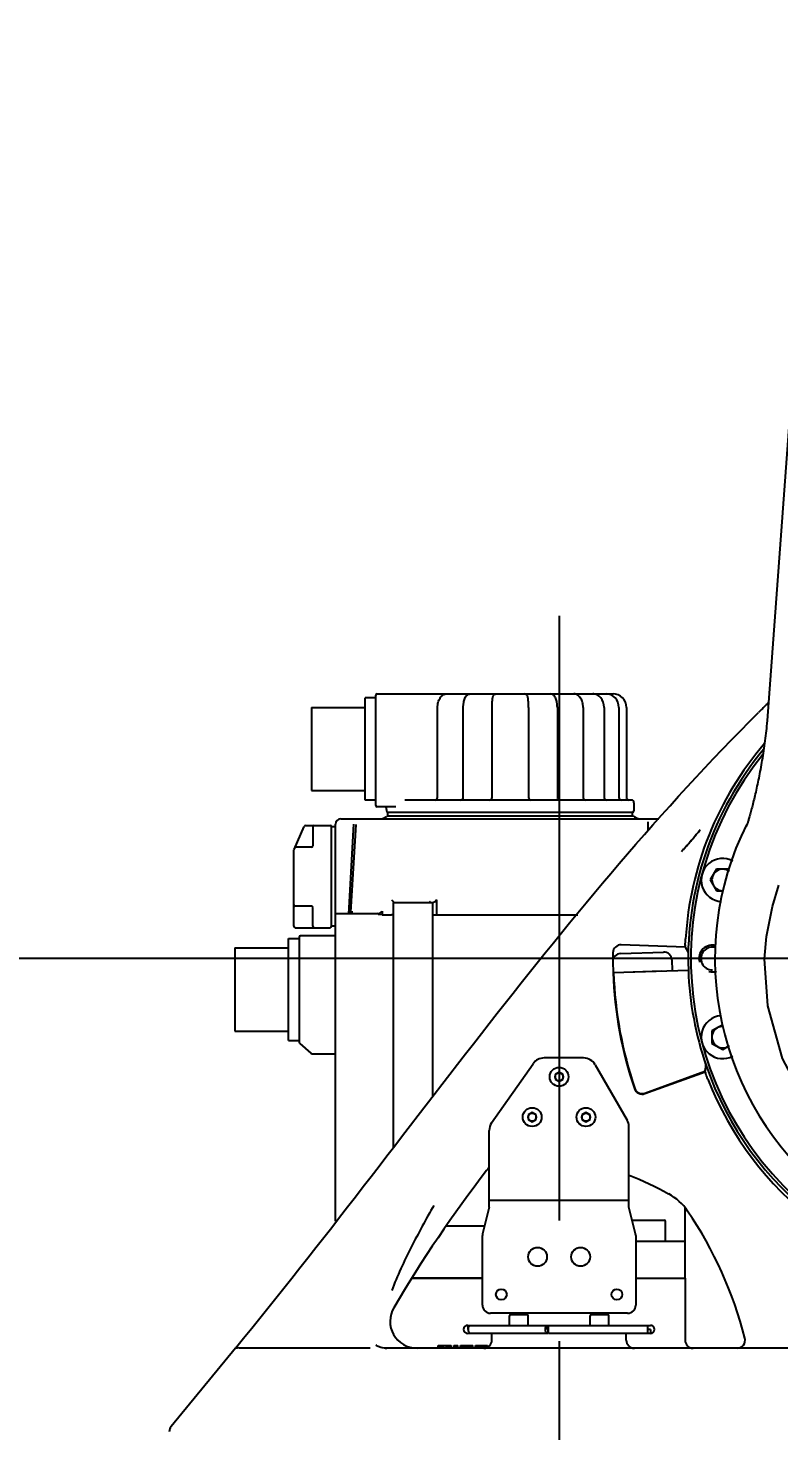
# Model space of a CAD drawing. Header units: millimetres. Extents: x 7426 to 8740, y 124 to 421.
# Drawn here: x 7994.85 to 8008.81, y 246.17 to 272.27 of the extents above; entities that cross this region are included whole.
import ezdxf

# ---------------------------------------------------------------- set-up
doc = ezdxf.new("R2010")
doc.units = ezdxf.units.MM
doc.linetypes.add('CENTER', pattern=[0.6, 0.375, -0.075, 0.075, -0.075])
for name, color, linetype in [('中心线', 7, 'Continuous'), ('外形图', 7, 'Continuous'), ('尺寸标注', 7, 'Continuous')]:
    doc.layers.add(name, color=color, linetype=linetype)
doc.styles.add('微软雅黑', font='msyh.ttc')
doc.dimstyles.new('尺寸标注_1_20比例', dxfattribs={"dimtxt": 2.1, "dimasz": 1.7, "dimexe": 0.5, "dimexo": 0.4, "dimgap": 0.5, "dimtad": 1, "dimdec": 1, "dimlfac": 20, "dimdsep": 46, "dimtxsty": '微软雅黑', "dimcen": 0.09, "dimadec": 0, "dimazin": 0, "dimtp": 0.01, "dimtm": 0.01, "dimtfac": 1, "dimtdec": 1, "dimtofl": 0, "dimtmove": 0, "dimatfit": 3, "dimfxl": 1, "dimtolj": 1, "dimarcsym": 0})

# ---------------------------------------------------------------- blocks, each defined once
blk = doc.blocks.new('*D1003')
at = {"layer": 'Defpoints', "color": 0}
for p in [(7975.873, 309.709), (8020.226, 309.709), (7995.055, 229.955)]:
    blk.add_point(p, dxfattribs=at)
at = {"layer": '尺寸标注', "color": 0, "linetype": 'Continuous', "lineweight": -2}
for p, q in [((8019.826, 309.709), (7975.373, 309.709)), ((7975.873, 231.655), (7975.873, 308.009)), ((7994.655, 229.955), (7975.373, 229.955))]:
    blk.add_line(p, q, dxfattribs=at)
at = {"layer": '尺寸标注', "color": 0}
for points in [[(7976.156, 308.009), (7975.59, 308.009), (7975.873, 309.709)], [(7975.59, 231.655), (7976.156, 231.655), (7975.873, 229.955)]]:
    blk.add_solid(points, dxfattribs=at)
at = {"layer": '尺寸标注', "color": 0, "insert": (7973.19, 269.831), "char_height": 2.1, "attachment_point": 2, "rotation": 90, "style": '微软雅黑'}
blk.add_mtext('\\A1;\\A1;1595', dxfattribs=at)
blk = doc.blocks.new('*D1005')
at = {"layer": 'Defpoints', "color": 0}
for p in [(8013.225, 296.958), (7985.119, 254.956), (8014.263, 254.956)]:
    blk.add_point(p, dxfattribs=at)
at = {"layer": '尺寸标注', "color": 0, "linetype": 'Continuous', "lineweight": -2}
for p, q in [((8012.825, 296.958), (7984.619, 296.958)), ((7985.119, 295.258), (7985.119, 256.656)), ((8013.863, 254.956), (7984.619, 254.956))]:
    blk.add_line(p, q, dxfattribs=at)
at = {"layer": '尺寸标注', "color": 0}
for points in [[(7985.402, 295.258), (7984.836, 295.258), (7985.119, 296.958)], [(7984.836, 256.656), (7985.402, 256.656), (7985.119, 254.956)]]:
    blk.add_solid(points, dxfattribs=at)
at = {"layer": '尺寸标注', "color": 0, "insert": (7982.448, 275.957), "char_height": 2.1, "attachment_point": 2, "rotation": 90, "style": '微软雅黑'}
blk.add_mtext('\\A1;\\A1;840', dxfattribs=at)
blk = doc.blocks.new('*D1006')
at = {"layer": 'Defpoints', "color": 0}
for p in [(8013.225, 255.742), (8004.725, 230.96), (8013.225, 224.324)]:
    blk.add_point(p, dxfattribs=at)
at = {"layer": '尺寸标注', "color": 0, "linetype": 'Continuous', "lineweight": -2}
for p, q in [((8013.225, 255.342), (8013.225, 223.824)), ((8004.725, 230.56), (8004.725, 223.824)), ((8006.425, 224.324), (8011.525, 224.324))]:
    blk.add_line(p, q, dxfattribs=at)
at = {"layer": '尺寸标注', "color": 0}
for points in [[(8006.425, 224.607), (8006.425, 224.041), (8004.725, 224.324)], [(8011.525, 224.041), (8011.525, 224.607), (8013.225, 224.324)]]:
    blk.add_solid(points, dxfattribs=at)
at = {"layer": '尺寸标注', "color": 0, "insert": (8009.016, 227.005), "char_height": 2.1, "attachment_point": 2, "style": '微软雅黑'}
blk.add_mtext('\\A1;\\A1;170', dxfattribs=at)
blk = doc.blocks.new('*D1007')
at = {"layer": 'Defpoints', "color": 0}
for p in [(8013.225, 254.956), (7985.119, 229.955), (7997.461, 229.955)]:
    blk.add_point(p, dxfattribs=at)
at = {"layer": '尺寸标注', "color": 0, "linetype": 'Continuous', "lineweight": -2}
for p, q in [((8012.825, 254.956), (7984.619, 254.956)), ((7985.119, 253.256), (7985.119, 231.655)), ((7997.061, 229.955), (7984.619, 229.955))]:
    blk.add_line(p, q, dxfattribs=at)
at = {"layer": '尺寸标注', "color": 0}
for points in [[(7985.402, 253.256), (7984.836, 253.256), (7985.119, 254.956)], [(7984.836, 231.655), (7985.402, 231.655), (7985.119, 229.955)]]:
    blk.add_solid(points, dxfattribs=at)
at = {"layer": '尺寸标注', "color": 0, "insert": (7982.447, 242.412), "char_height": 2.1, "attachment_point": 2, "rotation": 90, "style": '微软雅黑'}
blk.add_mtext('\\A1;\\A1;500', dxfattribs=at)

msp = doc.modelspace()

# ---------------------------------------------------------------- linework, layer by layer
at = {"layer": '中心线', "color": 0, "linetype": 'CENTER', "ltscale": 30}
msp.add_line((8004.7248, 261.3339), (8004.7248, 230.9601), dxfattribs=at)
at = {"layer": '外形图', "color": 0, "linetype": 'Continuous'}
for p, q in [((8001.1174, 257.9061), (8001.1174, 259.8062)), ((8001.3174, 259.8062), (8001.1174, 259.8062)), ((8001.3174, 257.8061), (8001.3174, 259.8562)), ((8001.3424, 259.8812), (8003.5461, 259.8812)), ((8003.5539, 259.8812), (8004.0812, 259.8812)), ((8004.089, 259.8812), (8005.7278, 259.8812)), ((8000.1173, 259.6312), (8000.1173, 258.0811)), ((8000.1173, 259.6312), (8001.1174, 259.6312)), ((8002.4639, 257.9561), (8002.4639, 259.6312)), ((8002.9427, 257.9561), (8002.9427, 259.6312)), ((8003.4777, 257.9561), (8003.4777, 259.6312)), ((8004.1573, 259.6312), (8004.1573, 257.9561)), ((8004.6923, 259.6312), (8004.6923, 257.9561)), ((8005.1711, 259.6312), (8005.1711, 257.9561)), ((8005.5611, 259.6312), (8005.5611, 257.9561)), ((8005.8357, 259.6312), (8005.8357, 257.9561)), ((8005.9761, 259.6312), (8005.9761, 257.9561)), ((8008.5932, 259.3839), (8008.5932, 259.3838)), ((8000.1173, 258.0811), (8001.1174, 258.0811)), ((8001.3174, 257.9061), (8001.1174, 257.9061)), ((8001.6908, 257.7811), (8001.3424, 257.7811)), ((8001.5174, 257.7311), (8001.5174, 257.7061)), ((8001.5424, 257.6061), (8001.5424, 257.6811)), ((8001.5424, 257.6811), (8006.0927, 257.6811)), ((8006.0677, 257.9061), (8001.8546, 257.9061)), ((8006.0927, 257.6061), (8006.0927, 257.6811)), ((8006.1177, 257.8561), (8006.1177, 257.7061)), ((7999.7945, 256.9867), (7999.9857, 257.4163)), ((8000.0085, 257.4311), (8000.4673, 257.4311)), ((8000.5673, 250.0711), (8000.5673, 257.4561)), ((8000.6674, 257.5561), (8006.5806, 257.5561)), ((8000.9031, 257.4561), (8000.8072, 255.791)), ((8000.8544, 255.8188), (8000.9485, 257.4535)), ((8001.5283, 257.6061), (8001.5056, 257.5936)), ((8006.1068, 257.6061), (8001.5283, 257.6061)), ((8006.1068, 257.6061), (8006.1295, 257.5936)), ((8006.3799, 257.4999), (8006.3798, 257.5012)), ((8006.3826, 257.4592), (8006.3821, 257.4746)), ((8006.3839, 257.3472), (8006.3826, 257.4592)), ((8008.2098, 257.4232), (8008.2079, 257.418)), ((8008.2127, 257.4315), (8008.2098, 257.4232)), ((8008.2168, 257.4431), (8008.2127, 257.4315)), ((8008.2221, 257.4585), (8008.2168, 257.4431)), ((8000.1423, 257.4061), (8000.1423, 257.0561)), ((8000.4923, 255.556), (8000.4923, 257.4061)), ((8000.5673, 257.4061), (8000.4923, 257.4061)), ((8007.3464, 257.3488), (8007.3336, 257.3318)), ((7999.7923, 255.556), (7999.7923, 256.9765)), ((8000.1173, 257.0311), (7999.8304, 257.0311)), ((8007.0416, 256.989), (8006.9986, 256.9399)), ((8007.652, 256.6184), (8007.5365, 256.4184)), ((8007.5365, 256.4184), (8007.652, 256.2184)), ((8007.883, 256.6184), (8007.652, 256.6184)), ((8007.652, 256.2184), (8007.7687, 256.2184)), ((8008.6908, 255.9243), (8008.8134, 256.3211)), ((8000.1173, 255.931), (7999.8173, 255.931)), ((8000.1423, 255.556), (8000.1423, 255.906)), ((8001.6424, 251.4388), (8001.6424, 256.001)), ((8001.6424, 256.001), (8002.3774, 256.001)), ((8002.3228, 256.0096), (8002.3138, 256.0036)), ((8002.3255, 256.0133), (8002.3228, 256.0096)), ((8002.3254, 256.0132), (8002.3255, 256.0133)), ((8002.3774, 252.3858), (8002.3774, 256.001)), ((8002.4485, 255.771), (8002.4486, 256.0484)), ((8001.3404, 255.791), (8000.5673, 255.791)), ((8000.8528, 255.7908), (8000.8544, 255.8188)), ((8000.8715, 255.8016), (8000.8724, 255.8177)), ((8000.8724, 255.8177), (8000.8736, 255.8384)), ((8001.4318, 255.771), (8001.3584, 255.7736)), ((8001.4366, 255.8384), (8001.4318, 255.771)), ((8001.4318, 255.771), (8001.6103, 255.771)), ((8002.4485, 255.771), (8005.0729, 255.771)), ((7999.6923, 253.4309), (7999.6923, 255.331)), ((7999.6923, 255.331), (7999.8923, 255.331)), ((7999.8173, 255.531), (8000.4673, 255.531)), ((7999.8923, 255.356), (7999.8923, 253.3925)), ((8000.5673, 255.381), (7999.9173, 255.381)), ((8000.5673, 255.556), (8000.4923, 255.556)), ((7998.6922, 255.156), (7998.6922, 253.6059)), ((7998.6922, 255.156), (7999.6923, 255.156)), ((8005.8671, 255.0492), (8006.6667, 255.0772)), ((8007.0718, 255.1708), (8005.8809, 255.2124)), ((8007.0718, 255.1708), (8007.126, 255.0698)), ((8005.7225, 254.8941), (8005.7294, 254.6942)), ((8006.8218, 254.9325), (8006.8288, 254.7326)), ((8008.5471, 254.9514), (8008.5471, 254.9515)), ((8005.7294, 254.6942), (8007.1287, 254.7431)), ((8005.9293, 254.7012), (8006.6289, 254.7256)), ((7998.6922, 253.6059), (7999.6923, 253.6059)), ((8007.7675, 253.7245), (8007.5675, 253.609)), ((8007.5675, 253.609), (8007.5675, 253.3781)), ((7999.6923, 253.4309), (7999.8923, 253.4309)), ((7999.9012, 253.3734), (8000.1098, 253.1984)), ((8007.5675, 253.3781), (8007.7675, 253.2626)), ((8007.7675, 253.2626), (8007.896, 253.3368)), ((8000.158, 253.1809), (8000.5673, 253.1809)), ((8003.47, 251.8993), (8004.2401, 252.9992)), ((8005.1805, 253.1059), (8004.4449, 253.1059)), ((8005.397, 252.9808), (8005.9914, 251.9514)), ((8004.7248, 252.8424), (8004.6498, 252.7991)), ((8004.6498, 252.7991), (8004.6498, 252.7125)), ((8004.7998, 252.7991), (8004.7248, 252.8424)), ((8004.7998, 252.7125), (8004.7998, 252.7991)), ((8006.3167, 252.4506), (8007.4365, 252.8581)), ((8006.3196, 252.4425), (8007.4393, 252.85)), ((8007.4407, 252.8574), (8007.4597, 252.9629)), ((8004.6498, 252.7125), (8004.7248, 252.6692)), ((8004.7248, 252.6692), (8004.7998, 252.7125)), ((8004.2248, 252.0924), (8004.1498, 252.0491)), ((8004.1498, 252.0491), (8004.1498, 251.9625)), ((8004.1498, 251.9625), (8004.2248, 251.9192)), ((8004.2998, 252.0491), (8004.2248, 252.0924)), ((8004.2248, 251.9192), (8004.2998, 251.9625)), ((8004.2998, 251.9625), (8004.2998, 252.0491)), ((8005.2248, 252.0924), (8005.1498, 252.0491)), ((8005.1498, 252.0491), (8005.1498, 251.9625)), ((8005.1498, 251.9625), (8005.2248, 251.9192)), ((8005.2998, 252.0491), (8005.2248, 252.0924)), ((8005.2248, 251.9192), (8005.2998, 251.9625)), ((8005.2998, 251.9625), (8005.2998, 252.0491)), ((8003.4247, 250.3307), (8003.4247, 251.7559)), ((8006.0249, 250.3307), (8006.0249, 251.8264)), ((8006.0249, 250.4557), (8003.4247, 250.4557)), ((8003.4247, 250.3307), (8003.3072, 249.8605)), ((8006.1424, 249.8605), (8006.0249, 250.3307)), ((8007.0677, 249.0056), (8007.0677, 250.3155)), ((8002.625, 249.9807), (8003.3372, 249.9807)), ((8006.0855, 250.0882), (8006.6809, 250.0882)), ((8006.706, 249.6882), (8006.706, 250.0632)), ((8003.2997, 248.5056), (8003.2997, 249.7999)), ((8006.1499, 249.7999), (8006.1499, 248.5056)), ((8007.0677, 249.6882), (8006.1499, 249.6882)), ((8003.2997, 249.0056), (8001.9827, 249.0056)), ((8001.9827, 249.0056), (8003.2997, 249.0056)), ((8006.1499, 249.0056), (8006.1809, 249.0056)), ((8006.1499, 249.0056), (8007.0677, 249.0056)), ((8007.0677, 249.0056), (8007.0677, 247.8556)), ((8005.9999, 248.3556), (8003.4497, 248.3556)), ((8003.7998, 248.1306), (8003.7998, 248.3056)), ((8003.8248, 248.3306), (8004.1248, 248.3306)), ((8004.1498, 248.1306), (8004.1498, 248.3056)), ((8005.2998, 248.1306), (8005.2998, 248.3056)), ((8005.3248, 248.3306), (8005.6249, 248.3306)), ((8005.6499, 248.1306), (8005.6499, 248.3056)), ((8003.0247, 248.1306), (8003.0247, 248.0556)), ((8003.0247, 248.1306), (8006.4249, 248.1306)), ((8003.0384, 248.0556), (8003.0247, 248.0556)), ((8004.5021, 248.1306), (8004.5021, 248.0556)), ((8004.5248, 248.0556), (8004.5021, 248.0556)), ((8004.5127, 248.0556), (8004.5127, 247.9806)), ((8004.5248, 247.9806), (8004.5248, 248.1306)), ((8006.3749, 247.9806), (8006.3749, 248.1306)), ((8006.4249, 248.0556), (8006.3749, 248.0556)), ((8006.4249, 248.0556), (8006.4249, 247.9806)), ((8001.3169, 247.7615), (8001.3169, 247.7615)), ((8004.5127, 247.9806), (8003.0247, 247.9806)), ((8003.0497, 247.9989), (8003.0497, 247.9806)), ((8003.4747, 247.8556), (8003.4747, 247.9806)), ((8006.4249, 247.9806), (8004.5248, 247.9806)), ((8005.9749, 247.8556), (8005.9749, 247.9806)), ((7998.7053, 247.7056), (7997.5085, 246.247)), ((8001.2118, 247.7056), (8001.1285, 247.7056)), ((8001.3604, 247.7382), (8001.3461, 247.7448)), ((8001.433, 247.7133), (8001.433, 247.7132)), ((8010.5611, 247.7056), (8001.4983, 247.7056)), ((8002.4747, 247.7056), (8002.4747, 247.7556)), ((8002.4747, 247.7556), (8002.7185, 247.7556)), ((8002.4809, 247.7056), (8002.4809, 247.7556)), ((8002.4934, 247.7056), (8002.4934, 247.7556)), ((8002.5184, 247.7056), (8002.5184, 247.7556)), ((8002.5434, 247.7056), (8002.5434, 247.7556)), ((8002.5747, 247.7056), (8002.5747, 247.7556)), ((8002.6309, 247.7056), (8002.6309, 247.7556)), ((8002.6622, 247.7056), (8002.6622, 247.7556)), ((8002.6872, 247.7056), (8002.6872, 247.7556)), ((8002.7122, 247.7056), (8002.7122, 247.7556)), ((8002.7185, 247.7056), (8002.7185, 247.7556)), ((8002.7685, 247.7056), (8002.7685, 247.7556)), ((8002.7685, 247.7556), (8002.8435, 247.7556)), ((8002.806, 247.7056), (8002.806, 247.7556)), ((8002.8435, 247.7056), (8002.8435, 247.7556)), ((8002.8935, 247.7056), (8002.8935, 247.7556)), ((8002.8935, 247.7556), (8003.1185, 247.7556)), ((8002.906, 247.7056), (8002.906, 247.7556)), ((8002.9122, 247.7056), (8002.9122, 247.7556)), ((8002.931, 247.7056), (8002.931, 247.7556)), ((8002.9622, 247.7056), (8002.9622, 247.7556)), ((8002.9935, 247.7056), (8002.9935, 247.7556)), ((8003.0185, 247.7056), (8003.0185, 247.7556)), ((8003.0497, 247.7056), (8003.0497, 247.7556)), ((8003.081, 247.7056), (8003.081, 247.7556)), ((8003.0997, 247.7056), (8003.0997, 247.7556)), ((8003.1122, 247.7056), (8003.1122, 247.7556)), ((8003.1185, 247.7056), (8003.1185, 247.7556)), ((8003.1685, 247.7056), (8003.1685, 247.7556)), ((8003.1685, 247.7556), (8003.3935, 247.7556)), ((8003.1747, 247.7056), (8003.1747, 247.7556)), ((8003.181, 247.7056), (8003.181, 247.7556)), ((8003.1935, 247.7056), (8003.1935, 247.7556)), ((8003.2122, 247.7056), (8003.2122, 247.7556)), ((8003.2435, 247.7056), (8003.2435, 247.7556)), ((8003.281, 247.7056), (8003.281, 247.7556)), ((8003.3185, 247.7056), (8003.3185, 247.7556)), ((8003.3497, 247.7056), (8003.3497, 247.7556)), ((8003.3685, 247.7143), (8003.3685, 247.7556)), ((8003.381, 247.7167), (8003.381, 247.7556)), ((8003.3872, 247.7204), (8003.3872, 247.7556)), ((8003.3935, 247.7246), (8003.3935, 247.7556))]:
    msp.add_line(p, q, dxfattribs=at)
for points in [[(8009.2603, 293.8361), (8009.5588, 285.285), (8009.5441, 276.5151), (8009.2125, 267.7922), (8008.5932, 259.3838)], [(8008.5934, 259.3844), (8008.5882, 259.3288), (8008.584, 259.2839), (8008.5795, 259.239), (8008.5748, 259.1939), (8008.5699, 259.1485), (8008.5646, 259.1026), (8008.559, 259.0564), (8008.553, 259.0098), (8008.5468, 258.9631), (8008.5403, 258.9163), (8008.5336, 258.8697), (8008.5266, 258.8233), (8008.5195, 258.7774), (8008.5123, 258.7323), (8008.5051, 258.688), (8008.4978, 258.6448), (8008.4905, 258.6025), (8008.4831, 258.5603), (8008.4756, 258.5185), (8008.4679, 258.4769), (8008.4602, 258.4358), (8008.4524, 258.395), (8008.4446, 258.3547), (8008.4367, 258.315), (8008.4287, 258.2757), (8008.4208, 258.2371), (8008.4128, 258.1991), (8008.4049, 258.1617), (8008.3969, 258.125), (8008.389, 258.089), (8008.3811, 258.0537), (8008.3733, 258.0192), (8008.3655, 257.9854), (8008.3577, 257.9524), (8008.35, 257.9202), (8008.3424, 257.8888), (8008.3349, 257.8582), (8008.3275, 257.8285), (8008.3202, 257.7997), (8008.313, 257.7717), (8008.3059, 257.7446)], [(8008.3059, 257.7446), (8008.299, 257.7184), (8008.2921, 257.6932), (8008.2855, 257.669), (8008.279, 257.6457), (8008.2727, 257.6234), (8008.2666, 257.6021), (8008.2607, 257.5821), (8008.2552, 257.5634), (8008.2499, 257.546), (8008.245, 257.5299), (8008.2404, 257.5151), (8008.2361, 257.5015), (8008.2321, 257.4891), (8008.2285, 257.4779), (8008.2251, 257.4677), (8008.2221, 257.4585)], [(8006.3821, 257.4746), (8006.3808, 257.4912), (8006.3799, 257.4999)], [(8008.2079, 257.418), (8008.207, 257.4158), (8008.207, 257.4156)], [(8008.5471, 254.9515), (8008.5821, 255.3662), (8008.6908, 255.9243)], [(8013.7615, 250.193), (8012.7419, 250.1895), (8011.7472, 250.4039), (8010.8249, 250.8249), (8010.016, 251.4325), (8009.3571, 252.1996), (8008.8786, 253.0934), (8008.6053, 254.0743), (8008.5471, 254.9515)], [(8001.3461, 247.7448), (8001.3285, 247.7543), (8001.3169, 247.7615)], [(8001.433, 247.7133), (8001.4087, 247.7203), (8001.3604, 247.7382)], [(8001.4983, 247.7056), (8001.481, 247.706), (8001.4415, 247.7112), (8001.433, 247.7132)]]:
    msp.add_lwpolyline(points, dxfattribs=at)
for centre, radius in [((8004.7248, 252.7558), 0.175), ((8004.7248, 252.7558), 0.075), ((8004.2248, 252.0058), 0.175), ((8004.2248, 252.0058), 0.075), ((8005.2248, 252.0058), 0.175), ((8005.2248, 252.0058), 0.075), ((8004.3248, 249.4056), 0.175), ((8005.1248, 249.4056), 0.175), ((8003.6498, 248.7056), 0.1), ((8005.7999, 248.7056), 0.1)]:
    msp.add_circle(centre, radius, dxfattribs=at)
for centre, radius, start, end in [((8001.3424, 259.8562), 0.025, 90, 180), ((8005.2618, 259.6312), 0.2994, 0.0001, 0.53384), ((8035.4438, 232.3891), 38.2944, 134.55436, 134.85638), ((8013.2253, 254.956), 6.6254, 134.06872, 134.55389), ((8013.2253, 254.956), 6.1581, 139.48889, 176.60416), ((8013.2253, 254.956), 6.1003, 140.36412, 181.99887), ((8013.2253, 254.956), 6.0503, 141.14922, 38.85901), ((8002.4139, 257.9561), 0.05, 270, 0), ((8002.8927, 257.9561), 0.05, 270, 0), ((8003.4277, 257.9561), 0.05, 270, 0), ((8004.2073, 257.9561), 0.05, 180, 270), ((8004.7423, 257.9561), 0.05, 180, 270), ((8005.2211, 257.9561), 0.05, 180, 270), ((8005.6111, 257.9561), 0.05, 180, 270), ((8005.8857, 257.9561), 0.05, 180, 270), ((8006.0261, 257.9561), 0.05, 180, 270), ((8001.3424, 257.8061), 0.025, 180, 270), ((8001.4674, 257.7311), 0.05, 0, 90), ((8001.5424, 257.7061), 0.025, 180, 270), ((8006.0677, 257.8561), 0.05, 0, 90), ((8006.0927, 257.7061), 0.025, 270, 0), ((8000.0085, 257.4061), 0.025, 90, 156), ((8000.1673, 257.4061), 0.025, 90, 180), ((8000.4673, 257.4061), 0.025, 0, 90), ((8000.6674, 257.4561), 0.1, 90, 180), ((8001.3739, 257.8061), 0.25, 270, 301.78833), ((8006.2612, 257.8061), 0.25, 238.21167, 270), ((8013.2253, 254.956), 5.601, 153.46491, 26.53071), ((7999.8173, 256.9765), 0.025, 156, 180), ((7999.8304, 257.0061), 0.025, 89.99899, 156), ((8000.1173, 257.0561), 0.025, 270, 0), ((8007.7675, 256.4184), 0.4, 61.38235, 266.62299), ((8007.7675, 256.4184), 0.2, 51.49109, 270), ((7999.8173, 255.956), 0.025, 180, 270), ((8000.1173, 255.906), 0.025, 0, 90), ((7999.8173, 255.556), 0.025, 180, 270), ((7999.9173, 255.356), 0.025, 90, 180), ((8000.1673, 255.556), 0.025, 180, 270), ((8000.4673, 255.556), 0.025, 270, 0), ((8005.8756, 255.0625), 0.15, 88, 179.16938), ((8006.6719, 254.9272), 0.15, 2, 92), ((8007.575, 254.956), 0.25, 74.04397, 195), ((8007.575, 254.956), 0.2125, 72.42568, 270), ((8005.8724, 254.8993), 0.15, 92, 182), ((8013.2253, 254.956), 7.5004, 179.16938, 180.22264), ((8013.2253, 254.956), 7.5004, 182, 198.83062), ((8013.2253, 254.956), 7.4918, 182, 198.83062), ((8013.2253, 254.956), 6.1003, 182, 199.06949), ((8007.575, 254.956), 0.25, 255, 288.48893), ((8007.7675, 253.4935), 0.4, 95.50148, 298.28167), ((8007.7675, 253.4935), 0.2, 84.91576, 300), ((7999.9173, 253.3925), 0.025, 180, 230), ((8000.158, 253.2559), 0.075, 230, 270), ((8004.4449, 252.8558), 0.25, 90, 145), ((8005.1805, 252.8558), 0.25, 30, 90), ((8004.6593, 253.2879), 2.8103, 351.20395, 351.7265), ((8013.2253, 254.956), 6.1003, 199.06911, 265.93074), ((8006.2683, 252.5835), 0.15, 198.83062, 290), ((8006.2683, 252.5835), 0.1414, 198.83062, 290), ((8013.2253, 254.956), 6.1581, 201.39584, 263.60416), ((8005.7749, 251.8264), 0.25, 0, 30), ((8003.6748, 251.7559), 0.25, 145, 180), ((8023.1924, 235.7688), 25.0014, 142.43421, 149.4963), ((8004.1677, 250.4018), 1.0001, 138.29656, 142.43421), ((8003.2015, 243.9736), 7.5004, 61.65377, 67.87832), ((8006.2879, 249.6946), 1.0001, 34.20302, 61.65377), ((8000.9117, 246.0405), 7.5004, 14.29594, 34.20302), ((8003.5497, 249.7999), 0.25, 165.96376, 180), ((8005.8999, 249.7999), 0.25, 0, 14.03624), ((8006.6809, 250.0632), 0.025, 0, 90), ((8002.0821, 248.2056), 0.5, 149.4963, 270), ((8003.4497, 248.5056), 0.15, 180, 270), ((8003.8248, 248.3056), 0.025, 90, 180), ((8004.1248, 248.3056), 0.025, 0, 90), ((8005.3248, 248.3056), 0.025, 90, 180), ((8005.6249, 248.3056), 0.025, 0, 90), ((8005.9999, 248.5056), 0.15, 270, 0), ((8003.0247, 248.0556), 0.075, 90, 270), ((8006.4249, 248.0556), 0.075, 270, 90), ((8003.3247, 247.8556), 0.15, 270, 0), ((8006.1249, 247.8556), 0.15, 180, 270), ((8007.2177, 247.8556), 0.15, 180, 270), ((8008.0345, 247.8556), 0.15, 270, 14.29594), ((7997.6244, 246.1518), 0.15, 140.62851, 180)]:
    msp.add_arc(centre, radius, start, end, dxfattribs=at)
for points, knots in [([(8002.4639, 259.6312), (8002.4639, 259.6623), (8002.4712, 259.7226), (8002.5041, 259.8035), (8002.5593, 259.8645), (8002.611, 259.8812), (8002.6357, 259.8812)], [0, 0, 0, 0, 0.2800176, 0.5408052, 0.7771089, 1, 1, 1, 1]), ([(8002.9427, 259.6312), (8002.9427, 259.6613), (8002.947, 259.7183), (8002.9671, 259.7956), (8003.0025, 259.8596), (8003.0474, 259.8812), (8003.0693, 259.8812)], [0, 0, 0, 0, 0.2965568, 0.5602939, 0.7841404, 1, 1, 1, 1]), ([(8003.4777, 259.6312), (8003.4777, 259.6604), (8003.4791, 259.7141), (8003.4858, 259.785), (8003.495, 259.837), (8003.5175, 259.8721), (8003.5411, 259.8812), (8003.5539, 259.8812)], [0, 0, 0, 0, 0.3104594, 0.5694758, 0.7588315, 0.864235, 1, 1, 1, 1]), ([(8004.1573, 259.6312), (8004.1573, 259.6604), (8004.156, 259.7141), (8004.1493, 259.785), (8004.14, 259.837), (8004.1175, 259.8721), (8004.094, 259.8812), (8004.0812, 259.8812)], [0, 0, 0, 0, 0.3104594, 0.5694758, 0.7588315, 0.864235, 1, 1, 1, 1]), ([(8004.6923, 259.6312), (8004.6923, 259.6613), (8004.688, 259.7183), (8004.668, 259.7956), (8004.6325, 259.8596), (8004.5877, 259.8812), (8004.5658, 259.8812)], [0, 0, 0, 0, 0.2965568, 0.5602939, 0.7841404, 1, 1, 1, 1]), ([(8005.1711, 259.6312), (8005.1711, 259.6623), (8005.1639, 259.7226), (8005.1309, 259.8035), (8005.0758, 259.8645), (8005.0241, 259.8812), (8004.9994, 259.8812)], [0, 0, 0, 0, 0.2800176, 0.5408052, 0.7771089, 1, 1, 1, 1]), ([(8005.5611, 259.634), (8005.5605, 259.6951), (8005.5306, 259.7897), (8005.4379, 259.8669), (8005.3803, 259.8812), (8005.3524, 259.8812)], [0, 0, 0, 0, 0.5182768, 0.7633495, 1, 1, 1, 1]), ([(8005.8357, 259.6312), (8005.8357, 259.6942), (8005.7895, 259.8238), (8005.6616, 259.8812), (8005.6009, 259.8812)], [0, 0, 0, 0, 0.5089924, 1, 1, 1, 1]), ([(8005.9761, 259.6312), (8005.9761, 259.6949), (8005.9236, 259.8274), (8005.7912, 259.8812), (8005.7278, 259.8812)], [0, 0, 0, 0, 0.5010034, 1, 1, 1, 1]), ([(8007.0394, 256.9865), (8007.0916, 257.0461), (8007.1898, 257.161), (8007.2903, 257.2743), (8007.3336, 257.3318)], [0, 0, 0, 0, 0.5240329, 1, 1, 1, 1]), ([(8007.3464, 257.3488), (8007.3015, 257.2894), (8007.1974, 257.1713), (8007.0959, 257.0514), (8007.0417, 256.989)], [0, 0, 0, 0, 0.474227, 1, 1, 1, 1]), ([(8001.6105, 256.0484), (8001.6187, 256.0402), (8001.6298, 256.0263), (8001.6424, 256.0102), (8001.6424, 256.0032)], [0, 0, 0, 0, 0.6249161, 1, 1, 1, 1]), ([(8002.3255, 256.0133), (8002.3261, 256.0143), (8002.3272, 256.0166), (8002.3279, 256.0189), (8002.3281, 256.0202)], [0, 0, 0, 0, 0.4784179, 1, 1, 1, 1]), ([(8002.3835, 256.001), (8002.3843, 256.001), (8002.3859, 256.0012), (8002.3876, 256.0016), (8002.3884, 256.0018)], [0, 0, 0, 0, 0.4622307, 1, 1, 1, 1]), ([(8002.3884, 256.0018), (8002.3998, 256.0051), (8002.421, 256.021), (8002.4394, 256.0383), (8002.4486, 256.0484)], [0, 0, 0, 0, 0.4651463, 1, 1, 1, 1]), ([(8000.8492, 255.791), (8000.8567, 255.791), (8000.872, 255.7962), (8000.8767, 255.811), (8000.8771, 255.8175)], [0, 0, 0, 0, 0.536095, 1, 1, 1, 1]), ([(8001.3597, 255.7932), (8001.3676, 255.7949), (8001.396, 255.8051), (8001.4209, 255.823), (8001.4366, 255.8384)], [0, 0, 0, 0, 0.2683656, 1, 1, 1, 1]), ([(8001.6424, 255.7736), (8001.6424, 255.7729), (8001.6381, 255.773), (8001.6296, 255.7711), (8001.6182, 255.7713), (8001.6103, 255.771)], [0, 0, 0, 0, 0.0693658, 0.2642923, 1, 1, 1, 1]), ([(8002.3774, 255.7723), (8002.3774, 255.7702), (8002.3896, 255.7715), (8002.4014, 255.7703), (8002.4248, 255.7708), (8002.4404, 255.7708), (8002.4485, 255.771)], [0, 0, 0, 0, 0.0889229, 0.3263047, 0.6569478, 1, 1, 1, 1]), ([(8007.0718, 255.1708), (8007.068, 255.171), (8007.0772, 255.1943), (8007.0696, 255.2173), (8007.0756, 255.2675), (8007.0765, 255.3017), (8007.078, 255.3207)], [0, 0, 0, 0, 0.0761579, 0.2930123, 0.6173805, 1, 1, 1, 1]), ([(8007.4916, 252.7094), (8007.4842, 252.7271), (8007.4729, 252.7593), (8007.4516, 252.8052), (8007.4518, 252.8294), (8007.4358, 252.8487), (8007.4393, 252.85)], [0, 0, 0, 0, 0.3826786, 0.7070479, 0.9238669, 1, 1, 1, 1]), ([(8007.4393, 252.85), (8007.44, 252.8503), (8007.4369, 252.8541), (8007.4372, 252.8561), (8007.4365, 252.8581)], [0, 0, 0, 0, 0.2518835, 1, 1, 1, 1]), ([(8002.3949, 250.3632), (8002.2488, 250.1068), (8001.9669, 249.5885), (8001.7156, 249.0532), (8001.611, 248.7774)], [0, 0, 0, 0, 0.5000839, 1, 1, 1, 1]), ([(8003.0383, 248.0556), (8003.0383, 248.0735), (8003.0401, 248.1), (8003.0596, 248.1306), (8003.07, 248.1306)], [0, 0, 0, 0, 0.6317256, 1, 1, 1, 1]), ([(8003.07, 247.9806), (8003.0596, 247.9806), (8003.0401, 248.0112), (8003.0383, 248.0376), (8003.0383, 248.0556)], [0, 0, 0, 0, 0.3682628, 1, 1, 1, 1]), ([(8004.4704, 248.0556), (8004.4704, 248.0735), (8004.4722, 248.1), (8004.4917, 248.1306), (8004.5021, 248.1306)], [0, 0, 0, 0, 0.6317256, 1, 1, 1, 1]), ([(8004.5021, 247.9806), (8004.4917, 247.9806), (8004.4722, 248.0112), (8004.4704, 248.0376), (8004.4704, 248.0556)], [0, 0, 0, 0, 0.3682628, 1, 1, 1, 1]), ([(8001.1285, 247.7056), (8000.9513, 247.7055), (8000.6151, 247.7054), (8000.1404, 247.7055), (7999.7266, 247.7055), (7999.3792, 247.7053), (7999.1033, 247.7049), (7998.9198, 247.7057), (7998.8119, 247.7075), (7998.7595, 247.7096), (7998.7271, 247.7079), (7998.7101, 247.7085), (7998.7059, 247.706)], [0, 0, 0, 0, 0.21944, 0.4162376, 0.5877572, 0.7318133, 0.846368, 0.9295108, 0.9588477, 0.9802229, 0.9939084, 1, 1, 1, 1])]:
    msp.add_open_spline(points, degree=3, knots=knots, dxfattribs=at)
for points in [[(7998.7053, 247.7056), (8001.9439, 251.6522), (8004.8145, 255.9342), (8008.4336, 259.5351)], [(8000.8771, 255.8175), (8000.8775, 255.8245), (8000.876, 255.8317), (8000.8736, 255.8384)], [(8001.3597, 255.7932), (8001.3535, 255.7917), (8001.3468, 255.7904), (8001.3406, 255.792)], [(8007.444, 253.0086), (8007.4526, 252.9832), (8007.4491, 252.9549), (8007.4461, 252.9283)], [(8007.4461, 252.9283), (8007.4445, 252.9133), (8007.4424, 252.8984), (8007.4403, 252.8835)], [(8001.4778, 247.7119), (8001.4912, 247.7085), (8001.505, 247.7064), (8001.5188, 247.7058)]]:
    msp.add_open_spline(points, degree=3, dxfattribs=at)

# ---------------------------------------------------------------- dimensions: what is measured, and where the dimension line sits
at = {"layer": '尺寸标注', "color": 0, "linetype": 'Continuous'}
for base, p1, p2, angle, text, picture, middle in [((7975.8729, 309.709), (7995.0551, 229.9546), (8020.2257, 309.709), 90, '\\A1;1595', '*D1003', (7975.8729, 269.8306)), ((7985.1189, 254.956), (8013.2253, 296.9583), (8014.263, 254.956), 270, '\\A1;840', '*D1005', (7985.1189, 275.9571)), ((7985.1189, 229.9546), (8013.2253, 254.956), (7997.4606, 229.9546), 270, '\\A1;500', '*D1007', (7985.1189, 242.4125))]:
    dim = msp.add_linear_dim(base=base, p1=p1, p2=p2, angle=angle, text=text, dimstyle='尺寸标注_1_20比例', dxfattribs=at)
    dim.commit()
    dim.dimension.update_dxf_attribs({"geometry": picture, "text_midpoint": middle, "dimtype": 160})
dim = msp.add_linear_dim(base=(8013.2253, 224.3238), p1=(8004.7248, 230.9601), p2=(8013.2253, 255.7421), text='\\A1;170', dimstyle='尺寸标注_1_20比例', dxfattribs=at)
dim.commit()
dim.dimension.update_dxf_attribs({"geometry": '*D1006', "text_midpoint": (8009.0159, 224.3238), "dimtype": 160})

doc.saveas('drawing.dxf')
